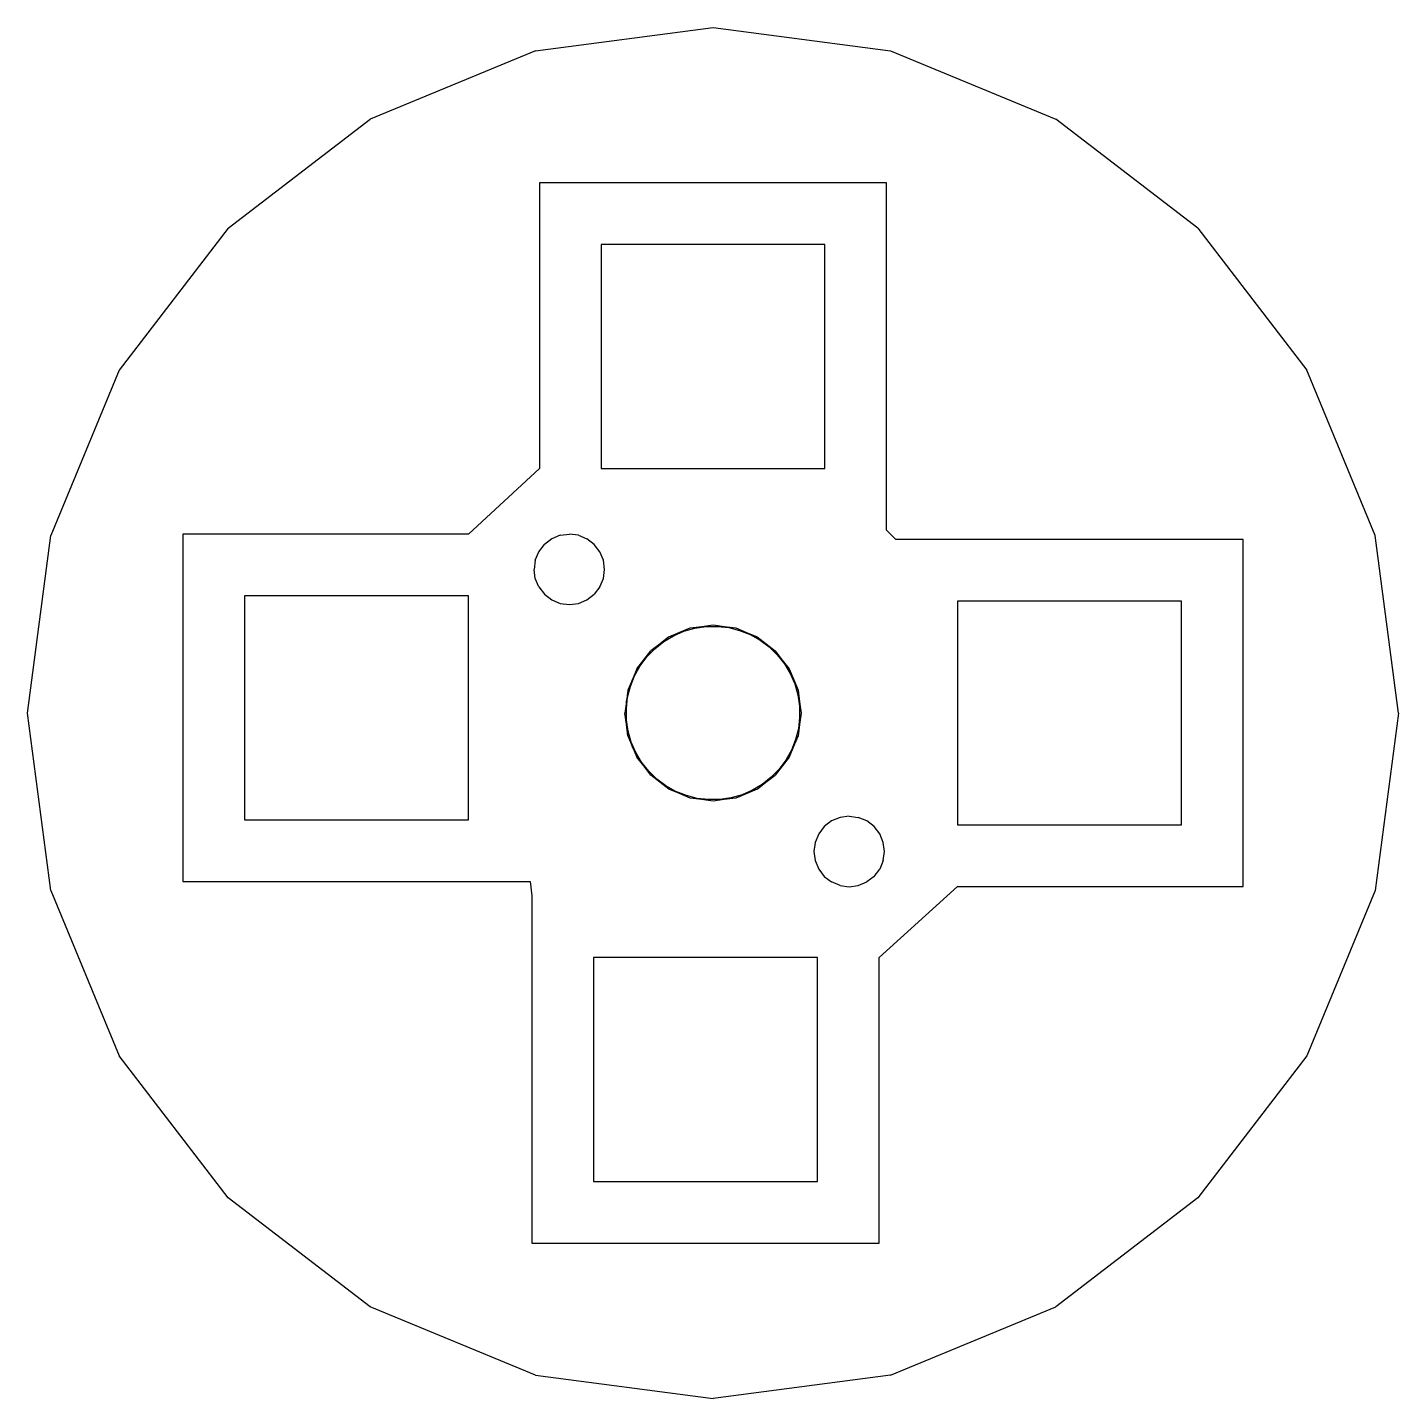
# Model space of a CAD drawing. Header units: inches. Extents: x -38.9 to 38.9, y -38.9 to 38.9.
import ezdxf

# ---------------------------------------------------------------- set-up
doc = ezdxf.new("R2010")
doc.units = ezdxf.units.IN
doc.header["$MEASUREMENT"] = 0

msp = doc.modelspace()

# ---------------------------------------------------------------- linework, layer by layer
for p, q in [((-10.068, 37.575), (0, 38.9)), ((0, 38.9), (10.068, 37.575)), ((-10.068, 37.575), (-19.45, 33.688)), ((10.068, 37.575), (19.45, 33.688)), ((-27.506, 27.506), (-19.45, 33.688)), ((27.506, 27.506), (19.45, 33.688)), ((-9.85, 30.08), (-9.85, 13.88)), ((9.85, 30.08), (-9.85, 30.08)), ((9.85, 10.38), (9.85, 30.08)), ((-27.506, 27.506), (-33.688, 19.45)), ((27.506, 27.506), (33.688, 19.45)), ((-6.35, 26.58), (-6.35, 13.88)), ((6.35, 26.58), (-6.35, 26.58)), ((6.35, 13.88), (6.35, 26.58)), ((-33.688, 19.45), (-37.575, 10.068)), ((37.575, 10.068), (33.688, 19.45)), ((-9.85, 13.88), (-13.879, 10.144)), ((-6.35, 13.88), (6.35, 13.88)), ((-30.079, 10.144), (-30.079, -9.556)), ((-13.879, 10.144), (-30.079, 10.144)), ((-8.668, 10.082), (-8.15, 10.15)), ((-7.632, 10.082), (-8.15, 10.15)), ((9.85, 10.38), (10.38, 9.85)), ((-38.9, 0), (-37.575, 10.068)), ((-9.882, 9.15), (-9.564, 9.564)), ((-9.15, 9.882), (-9.564, 9.564)), ((-8.668, 10.082), (-9.15, 9.882)), ((-7.632, 10.082), (-7.15, 9.882)), ((-6.736, 9.564), (-7.15, 9.882)), ((-6.418, 9.15), (-6.736, 9.564)), ((30.08, 9.85), (10.38, 9.85)), ((30.08, -9.85), (30.08, 9.85)), ((38.9, 0), (37.575, 10.068)), ((-10.082, 8.668), (-10.15, 8.15)), ((-10.082, 8.668), (-9.882, 9.15)), ((-6.218, 8.668), (-6.418, 9.15)), ((-6.15, 8.15), (-6.218, 8.668)), ((-10.082, 7.632), (-10.15, 8.15)), ((-6.218, 7.632), (-6.15, 8.15)), ((-9.882, 7.15), (-10.082, 7.632)), ((-9.882, 7.15), (-9.564, 6.736)), ((-6.418, 7.15), (-6.736, 6.736)), ((-6.418, 7.15), (-6.218, 7.632)), ((-13.879, 6.644), (-26.579, 6.644)), ((-26.579, 6.644), (-26.579, -6.056)), ((-13.879, -6.056), (-13.879, 6.644)), ((-9.564, 6.736), (-9.15, 6.418)), ((-9.15, 6.418), (-8.668, 6.218)), ((-7.632, 6.218), (-7.15, 6.418)), ((-7.15, 6.418), (-6.736, 6.736)), ((13.88, 6.35), (13.88, -6.35)), ((26.58, 6.35), (13.88, 6.35)), ((26.58, -6.35), (26.58, 6.35)), ((-8.668, 6.218), (-8.15, 6.15)), ((-8.15, 6.15), (-7.632, 6.218)), ((-1.884, 4.578), (-1.294, 4.83)), ((-1.65, 4.64), (-1.028, 4.805)), ((-1.294, 4.83), (-0.635, 4.909)), ((-1.028, 4.805), (-0.393, 4.909)), ((-1.028, 4.805), (-0.635, 4.909)), ((-0.635, 4.909), (0, 5)), ((-0.635, 4.909), (-0.393, 4.909)), ((-0.393, 4.909), (0.25, 4.907)), ((0, 5), (0.657, 4.906)), ((0.25, 4.907), (0.891, 4.843)), ((0.25, 4.907), (0.657, 4.906)), ((0.657, 4.906), (1.294, 4.83)), ((0.657, 4.906), (0.891, 4.843)), ((0.891, 4.843), (1.512, 4.675)), ((1.294, 4.83), (1.905, 4.569)), ((1.512, 4.675), (2.114, 4.448)), ((1.512, 4.675), (1.905, 4.569)), ((-3.004, 3.934), (-3.536, 3.536)), ((-3.293, 3.647), (-2.795, 4.054)), ((-3.293, 3.647), (-3.004, 3.934)), ((-2.5, 4.33), (-3.004, 3.934)), ((-3.004, 3.934), (-2.795, 4.054)), ((-2.795, 4.054), (-2.237, 4.375)), ((-2.5, 4.33), (-1.884, 4.578)), ((-2.237, 4.375), (-1.65, 4.64)), ((-2.237, 4.375), (-1.884, 4.578)), ((-1.884, 4.578), (-1.65, 4.64)), ((1.905, 4.569), (2.5, 4.33)), ((1.905, 4.569), (2.114, 4.448)), ((2.114, 4.448), (2.67, 4.125)), ((2.5, 4.33), (3.022, 3.92)), ((2.67, 4.125), (3.193, 3.749)), ((2.67, 4.125), (3.022, 3.92)), ((3.022, 3.92), (3.536, 3.536)), ((3.022, 3.92), (3.193, 3.749)), ((-4.125, 2.67), (-3.749, 3.193)), ((-3.92, 3.022), (-3.536, 3.536)), ((-3.92, 3.022), (-3.749, 3.193)), ((-3.749, 3.193), (-3.293, 3.647)), ((3.193, 3.749), (3.647, 3.293)), ((3.536, 3.536), (3.934, 3.004)), ((3.647, 3.293), (4.054, 2.795)), ((3.647, 3.293), (3.934, 3.004)), ((-4.33, 2.5), (-4.569, 1.905)), ((-4.448, 2.114), (-4.125, 2.67)), ((-4.33, 2.5), (-3.92, 3.022)), ((-4.125, 2.67), (-3.92, 3.022)), ((3.934, 3.004), (4.33, 2.5)), ((3.934, 3.004), (4.054, 2.795)), ((4.054, 2.795), (4.375, 2.237)), ((4.33, 2.5), (4.578, 1.884)), ((-4.569, 1.905), (-4.83, 1.294)), ((-4.675, 1.512), (-4.448, 2.114)), ((-4.675, 1.512), (-4.569, 1.905)), ((-4.569, 1.905), (-4.448, 2.114)), ((4.375, 2.237), (4.64, 1.65)), ((4.375, 2.237), (4.578, 1.884)), ((4.578, 1.884), (4.83, 1.294)), ((4.578, 1.884), (4.64, 1.65)), ((4.64, 1.65), (4.805, 1.028)), ((-4.907, 0.25), (-4.843, 0.891)), ((-4.83, 1.294), (-4.906, 0.657)), ((-4.906, 0.657), (-4.843, 0.891)), ((-4.843, 0.891), (-4.675, 1.512)), ((4.805, 1.028), (4.909, 0.393)), ((4.805, 1.028), (4.909, 0.635)), ((4.83, 1.294), (4.909, 0.635)), ((-37.575, -10.068), (-38.9, 0)), ((-4.906, 0.657), (-5, 0)), ((-4.909, -0.635), (-5, 0)), ((-4.909, -0.393), (-4.907, 0.25)), ((-4.907, 0.25), (-4.906, 0.657)), ((5, 0), (4.906, -0.657)), ((4.909, 0.393), (4.907, -0.25)), ((4.909, 0.635), (5, 0)), ((4.909, 0.635), (4.909, 0.393)), ((38.9, 0), (37.575, -10.068)), ((-4.805, -1.028), (-4.909, -0.393)), ((-4.909, -0.635), (-4.909, -0.393)), ((-4.83, -1.294), (-4.909, -0.635)), ((-4.805, -1.028), (-4.909, -0.635)), ((4.906, -0.657), (4.83, -1.294)), ((4.907, -0.25), (4.843, -0.891)), ((4.906, -0.657), (4.843, -0.891)), ((4.907, -0.25), (4.906, -0.657)), ((-4.83, -1.294), (-4.578, -1.884)), ((-4.64, -1.65), (-4.805, -1.028)), ((4.675, -1.512), (4.448, -2.114)), ((4.83, -1.294), (4.569, -1.905)), ((4.675, -1.512), (4.569, -1.905)), ((4.843, -0.891), (4.675, -1.512)), ((-4.375, -2.237), (-4.64, -1.65)), ((-4.578, -1.884), (-4.64, -1.65)), ((-4.578, -1.884), (-4.33, -2.5)), ((-4.375, -2.237), (-4.578, -1.884)), ((-4.054, -2.795), (-4.375, -2.237)), ((4.448, -2.114), (4.125, -2.67)), ((4.569, -1.905), (4.33, -2.5)), ((4.569, -1.905), (4.448, -2.114)), ((-3.934, -3.004), (-4.33, -2.5)), ((-3.647, -3.293), (-4.054, -2.795)), ((-3.934, -3.004), (-4.054, -2.795)), ((-3.536, -3.536), (-3.934, -3.004)), ((-3.647, -3.293), (-3.934, -3.004)), ((3.92, -3.022), (3.536, -3.536)), ((4.125, -2.67), (3.749, -3.193)), ((3.92, -3.022), (3.749, -3.193)), ((4.33, -2.5), (3.92, -3.022)), ((4.125, -2.67), (3.92, -3.022)), ((-3.193, -3.749), (-3.647, -3.293)), ((-3.022, -3.92), (-3.536, -3.536)), ((-2.67, -4.125), (-3.193, -3.749)), ((-3.022, -3.92), (-3.193, -3.749)), ((3.293, -3.647), (2.795, -4.054)), ((3.004, -3.934), (3.536, -3.536)), ((3.293, -3.647), (3.004, -3.934)), ((3.749, -3.193), (3.293, -3.647)), ((-2.5, -4.33), (-3.022, -3.92)), ((-2.67, -4.125), (-3.022, -3.92)), ((-2.114, -4.448), (-2.67, -4.125)), ((-1.905, -4.569), (-2.5, -4.33)), ((-1.512, -4.675), (-2.114, -4.448)), ((-1.905, -4.569), (-2.114, -4.448)), ((-1.294, -4.83), (-1.905, -4.569)), ((-1.512, -4.675), (-1.905, -4.569)), ((1.65, -4.64), (1.028, -4.805)), ((1.884, -4.578), (1.294, -4.83)), ((2.237, -4.375), (1.65, -4.64)), ((1.884, -4.578), (1.65, -4.64)), ((2.5, -4.33), (1.884, -4.578)), ((2.237, -4.375), (1.884, -4.578)), ((2.795, -4.054), (2.237, -4.375)), ((2.5, -4.33), (3.004, -3.934)), ((3.004, -3.934), (2.795, -4.054)), ((-0.891, -4.843), (-1.512, -4.675)), ((-0.657, -4.906), (-1.294, -4.83)), ((-0.25, -4.907), (-0.891, -4.843)), ((-0.657, -4.906), (-0.891, -4.843)), ((0, -5), (-0.657, -4.906)), ((-0.25, -4.907), (-0.657, -4.906)), ((0.393, -4.909), (-0.25, -4.907)), ((0.635, -4.909), (0, -5)), ((1.028, -4.805), (0.393, -4.909)), ((0.635, -4.909), (0.393, -4.909)), ((1.028, -4.805), (0.635, -4.909)), ((1.294, -4.83), (0.635, -4.909)), ((-26.579, -6.056), (-13.879, -6.056)), ((6.728, -6.124), (6.314, -6.442)), ((7.21, -5.924), (6.728, -6.124)), ((7.728, -5.856), (7.21, -5.924)), ((7.728, -5.856), (8.245, -5.924)), ((8.728, -6.124), (8.245, -5.924)), ((9.142, -6.442), (8.728, -6.124)), ((5.996, -6.856), (5.796, -7.339)), ((6.314, -6.442), (5.996, -6.856)), ((9.46, -6.856), (9.142, -6.442)), ((9.66, -7.339), (9.46, -6.856)), ((13.88, -6.35), (26.58, -6.35)), ((5.796, -7.339), (5.728, -7.856)), ((9.728, -7.856), (9.66, -7.339)), ((5.728, -7.856), (5.796, -8.374)), ((5.796, -8.374), (5.996, -8.856)), ((9.66, -8.374), (9.46, -8.856)), ((9.66, -8.374), (9.728, -7.856)), ((5.996, -8.856), (6.314, -9.27)), ((6.314, -9.27), (6.728, -9.588)), ((9.142, -9.27), (8.728, -9.588)), ((9.142, -9.27), (9.46, -8.856)), ((-37.575, -10.068), (-33.688, -19.45)), ((-30.079, -9.556), (-10.379, -9.556)), ((-10.379, -9.556), (-10.272, -10.378)), ((7.21, -9.788), (6.728, -9.588)), ((7.21, -9.788), (7.728, -9.856)), ((7.728, -9.856), (8.245, -9.788)), ((8.245, -9.788), (8.728, -9.588)), ((13.88, -9.85), (9.428, -13.878)), ((13.88, -9.85), (30.08, -9.85)), ((37.575, -10.068), (33.688, -19.45)), ((-10.272, -10.378), (-10.272, -30.078)), ((5.928, -13.878), (-6.772, -13.878)), ((-6.772, -13.878), (-6.772, -26.578)), ((5.928, -26.578), (5.928, -13.878)), ((9.428, -30.078), (9.428, -13.878)), ((-27.506, -27.506), (-33.688, -19.45)), ((33.688, -19.45), (27.506, -27.506)), ((-6.772, -26.578), (5.928, -26.578)), ((-19.45, -33.688), (-27.506, -27.506)), ((27.506, -27.506), (19.45, -33.688)), ((-10.272, -30.078), (9.428, -30.078)), ((-10.068, -37.575), (-19.45, -33.688)), ((10.068, -37.575), (19.45, -33.688)), ((-10.068, -37.575), (0, -38.9)), ((10.068, -37.575), (0, -38.9))]:
    msp.add_line(p, q)

doc.saveas('drawing.dxf')
